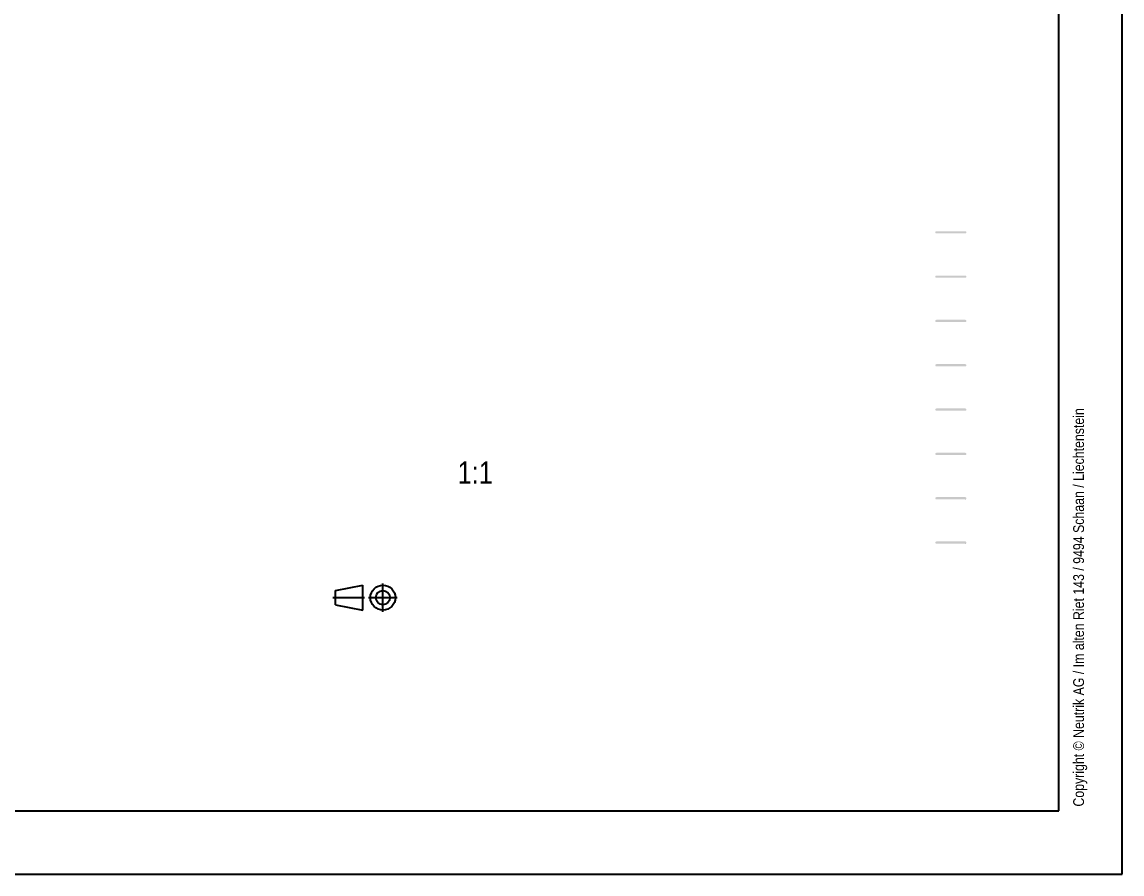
# Model space of a CAD drawing. Header units: millimetres. Extents: x 0 to 420, y 0 to 297.
# Drawn here: x 246.3 to 420, y 0 to 134.6 of the extents above; entities that cross this region are included whole.
import ezdxf

# ---------------------------------------------------------------- set-up
doc = ezdxf.new("R2010")
doc.units = ezdxf.units.MM
doc.header["$LTSCALE"] = 23.1
doc.linetypes.add('CENTER', pattern=[0.6, 0.375, -0.075, 0.075, -0.075])
doc.layers.get('0').update_dxf_attribs({"linetype": 'CONTINUOUS'})
doc.layers.add('_04_NOTES', color=7, linetype='CONTINUOUS')
doc.layers.add('DEFAULT_1', color=7, linetype='CENTER')
doc.styles.get("Standard").update_dxf_attribs({"font": 'arialn.ttf'})

# ---------------------------------------------------------------- blocks, each defined once
blk = doc.blocks.new('PROJEKTION_BL0', base_point=(300.47, 43.65))
at = {"color": 7}
for p, q in [((295.83, 44.77), (300.12, 45.62)), ((300.12, 41.68), (300.12, 45.62)), ((295.83, 42.52), (295.83, 44.77)), ((303.29, 43.65), (303.29, 43.67)), ((295.83, 42.52), (300.12, 41.68))]:
    blk.add_line(p, q, dxfattribs=at)
for radius in [1.97, 1.12]:
    blk.add_circle((303.29, 43.65), radius, dxfattribs=at)
at = {"layer": 'DEFAULT_1', "color": 7}
for p, q in [((303.29, 41.4), (303.29, 45.9)), ((295.41, 43.67), (300.41, 43.67)), ((301.04, 43.65), (305.54, 43.65))]:
    blk.add_line(p, q, dxfattribs=at)

msp = doc.modelspace()

# ---------------------------------------------------------------- linework, layer by layer
at = {"color": 7}
for p, q in [((420, 0), (420, 297)), ((410, 10), (410, 287)), ((12.5, 10), (410, 10)), ((0, 0), (420, 0))]:
    msp.add_line(p, q, dxfattribs=at)
for points in [[(395.388, 101.476), (390.544, 101.42), (390.572, 101.476)], [(390.544, 101.42), (395.388, 101.476), (395.416, 101.42)], [(395.416, 101.42), (390.544, 101.336), (390.544, 101.42)], [(390.544, 101.336), (395.416, 101.42), (395.416, 101.336)], [(395.416, 101.336), (390.544, 101.28), (390.544, 101.336)], [(390.544, 101.28), (395.416, 101.336), (395.416, 101.28)], [(395.416, 101.28), (390.572, 101.224), (390.544, 101.28)], [(395.332, 101.504), (390.572, 101.476), (390.628, 101.504)], [(390.572, 101.476), (395.332, 101.504), (395.388, 101.476)], [(390.572, 101.224), (395.416, 101.28), (395.388, 101.224)], [(395.388, 101.224), (390.628, 101.168), (390.572, 101.224)], [(395.248, 101.532), (390.628, 101.504), (390.712, 101.532)], [(390.628, 101.504), (395.248, 101.532), (395.332, 101.504)], [(390.712, 101.168), (390.628, 101.168), (395.388, 101.224)], [(395.248, 101.168), (390.712, 101.168), (395.388, 101.224)], [(395.248, 101.168), (395.388, 101.224), (395.332, 101.168)], [(395.388, 94.476), (390.544, 94.42), (390.572, 94.476)], [(390.544, 94.42), (395.388, 94.476), (395.416, 94.42)], [(395.416, 94.42), (390.544, 94.336), (390.544, 94.42)], [(390.544, 94.336), (395.416, 94.42), (395.416, 94.336)], [(395.416, 94.336), (390.544, 94.28), (390.544, 94.336)], [(390.544, 94.28), (395.416, 94.336), (395.416, 94.28)], [(395.416, 94.28), (390.572, 94.224), (390.544, 94.28)], [(395.332, 94.504), (390.572, 94.476), (390.628, 94.504)], [(390.572, 94.476), (395.332, 94.504), (395.388, 94.476)], [(390.572, 94.224), (395.416, 94.28), (395.388, 94.224)], [(395.388, 94.224), (390.628, 94.168), (390.572, 94.224)], [(395.248, 94.532), (390.628, 94.504), (390.712, 94.532)], [(390.628, 94.504), (395.248, 94.532), (395.332, 94.504)], [(390.712, 94.168), (390.628, 94.168), (395.388, 94.224)], [(395.248, 94.168), (390.712, 94.168), (395.388, 94.224)], [(395.248, 94.168), (395.388, 94.224), (395.332, 94.168)], [(395.388, 87.476), (390.544, 87.42), (390.572, 87.476)], [(390.544, 87.42), (395.388, 87.476), (395.416, 87.42)], [(395.416, 87.42), (390.544, 87.336), (390.544, 87.42)], [(390.544, 87.336), (395.416, 87.42), (395.416, 87.336)], [(395.416, 87.336), (390.544, 87.28), (390.544, 87.336)], [(390.544, 87.28), (395.416, 87.336), (395.416, 87.28)], [(395.416, 87.28), (390.572, 87.224), (390.544, 87.28)], [(395.332, 87.504), (390.572, 87.476), (390.628, 87.504)], [(390.572, 87.476), (395.332, 87.504), (395.388, 87.476)], [(390.572, 87.224), (395.416, 87.28), (395.388, 87.224)], [(395.388, 87.224), (390.628, 87.168), (390.572, 87.224)], [(395.248, 87.532), (390.628, 87.504), (390.712, 87.532)], [(390.628, 87.504), (395.248, 87.532), (395.332, 87.504)], [(390.712, 87.168), (390.628, 87.168), (395.388, 87.224)], [(395.248, 87.168), (390.712, 87.168), (395.388, 87.224)], [(395.248, 87.168), (395.388, 87.224), (395.332, 87.168)], [(395.388, 80.476), (390.544, 80.42), (390.572, 80.476)], [(390.544, 80.42), (395.388, 80.476), (395.416, 80.42)], [(395.416, 80.42), (390.544, 80.336), (390.544, 80.42)], [(390.544, 80.336), (395.416, 80.42), (395.416, 80.336)], [(395.416, 80.336), (390.544, 80.28), (390.544, 80.336)], [(390.544, 80.28), (395.416, 80.336), (395.416, 80.28)], [(395.416, 80.28), (390.572, 80.224), (390.544, 80.28)], [(395.332, 80.504), (390.572, 80.476), (390.628, 80.504)], [(390.572, 80.476), (395.332, 80.504), (395.388, 80.476)], [(390.572, 80.224), (395.416, 80.28), (395.388, 80.224)], [(395.388, 80.224), (390.628, 80.168), (390.572, 80.224)], [(395.248, 80.532), (390.628, 80.504), (390.712, 80.532)], [(390.628, 80.504), (395.248, 80.532), (395.332, 80.504)], [(390.712, 80.168), (390.628, 80.168), (395.388, 80.224)], [(395.248, 80.168), (390.712, 80.168), (395.388, 80.224)], [(395.248, 80.168), (395.388, 80.224), (395.332, 80.168)], [(395.388, 73.476), (390.544, 73.42), (390.572, 73.476)], [(390.544, 73.42), (395.388, 73.476), (395.416, 73.42)], [(395.416, 73.42), (390.544, 73.336), (390.544, 73.42)], [(390.544, 73.336), (395.416, 73.42), (395.416, 73.336)], [(395.416, 73.336), (390.544, 73.28), (390.544, 73.336)], [(390.544, 73.28), (395.416, 73.336), (395.416, 73.28)], [(395.416, 73.28), (390.572, 73.224), (390.544, 73.28)], [(395.332, 73.504), (390.572, 73.476), (390.628, 73.504)], [(390.572, 73.476), (395.332, 73.504), (395.388, 73.476)], [(390.572, 73.224), (395.416, 73.28), (395.388, 73.224)], [(395.388, 73.224), (390.628, 73.168), (390.572, 73.224)], [(395.248, 73.532), (390.628, 73.504), (390.712, 73.532)], [(390.628, 73.504), (395.248, 73.532), (395.332, 73.504)], [(390.712, 73.168), (390.628, 73.168), (395.388, 73.224)], [(395.248, 73.168), (390.712, 73.168), (395.388, 73.224)], [(395.248, 73.168), (395.388, 73.224), (395.332, 73.168)], [(395.388, 66.476), (390.544, 66.42), (390.572, 66.476)], [(390.544, 66.42), (395.388, 66.476), (395.416, 66.42)], [(395.416, 66.42), (390.544, 66.336), (390.544, 66.42)], [(390.544, 66.336), (395.416, 66.42), (395.416, 66.336)], [(395.416, 66.336), (390.544, 66.28), (390.544, 66.336)], [(390.544, 66.28), (395.416, 66.336), (395.416, 66.28)], [(395.416, 66.28), (390.572, 66.224), (390.544, 66.28)], [(395.332, 66.504), (390.572, 66.476), (390.628, 66.504)], [(390.572, 66.476), (395.332, 66.504), (395.388, 66.476)], [(390.572, 66.224), (395.416, 66.28), (395.388, 66.224)], [(395.388, 66.224), (390.628, 66.168), (390.572, 66.224)], [(395.248, 66.532), (390.628, 66.504), (390.712, 66.532)], [(390.628, 66.504), (395.248, 66.532), (395.332, 66.504)], [(390.712, 66.168), (390.628, 66.168), (395.388, 66.224)], [(395.248, 66.168), (390.712, 66.168), (395.388, 66.224)], [(395.248, 66.168), (395.388, 66.224), (395.332, 66.168)], [(395.388, 59.476), (390.544, 59.42), (390.572, 59.476)], [(390.544, 59.42), (395.388, 59.476), (395.416, 59.42)], [(395.416, 59.42), (390.544, 59.336), (390.544, 59.42)], [(390.544, 59.336), (395.416, 59.42), (395.416, 59.336)], [(395.416, 59.336), (390.544, 59.28), (390.544, 59.336)], [(390.544, 59.28), (395.416, 59.336), (395.416, 59.28)], [(395.416, 59.28), (390.572, 59.224), (390.544, 59.28)], [(395.332, 59.504), (390.572, 59.476), (390.628, 59.504)], [(390.572, 59.476), (395.332, 59.504), (395.388, 59.476)], [(390.572, 59.224), (395.416, 59.28), (395.388, 59.224)], [(395.388, 59.224), (390.628, 59.168), (390.572, 59.224)], [(395.248, 59.532), (390.628, 59.504), (390.712, 59.532)], [(390.628, 59.504), (395.248, 59.532), (395.332, 59.504)], [(390.712, 59.168), (390.628, 59.168), (395.388, 59.224)], [(395.248, 59.168), (390.712, 59.168), (395.388, 59.224)], [(395.248, 59.168), (395.388, 59.224), (395.332, 59.168)], [(395.388, 52.476), (390.544, 52.42), (390.572, 52.476)], [(390.544, 52.42), (395.388, 52.476), (395.416, 52.42)], [(395.416, 52.42), (390.544, 52.336), (390.544, 52.42)], [(390.544, 52.336), (395.416, 52.42), (395.416, 52.336)], [(395.416, 52.336), (390.544, 52.28), (390.544, 52.336)], [(390.544, 52.28), (395.416, 52.336), (395.416, 52.28)], [(395.416, 52.28), (390.572, 52.224), (390.544, 52.28)], [(395.332, 52.504), (390.572, 52.476), (390.628, 52.504)], [(390.572, 52.476), (395.332, 52.504), (395.388, 52.476)], [(390.572, 52.224), (395.416, 52.28), (395.388, 52.224)], [(395.388, 52.224), (390.628, 52.168), (390.572, 52.224)], [(395.248, 52.532), (390.628, 52.504), (390.712, 52.532)], [(390.628, 52.504), (395.248, 52.532), (395.332, 52.504)], [(390.712, 52.168), (390.628, 52.168), (395.388, 52.224)], [(395.248, 52.168), (390.712, 52.168), (395.388, 52.224)], [(395.248, 52.168), (395.388, 52.224), (395.332, 52.168)]]:
    msp.add_solid(points, dxfattribs=at)

# ---------------------------------------------------------------- block references
msp.add_blockref('PROJEKTION_BL0', (300.472, 43.65), dxfattribs=at)

# ---------------------------------------------------------------- texts
at = {"color": 7, "insert": (412.3, 10.65), "char_height": 1.7, "width": 68.8296, "attachment_point": 1, "rotation": 90, "line_spacing_factor": 0.9}
msp.add_mtext('Copyright © Neutrik AG / Im alten Riet 143 / 9494 Schaan / Liechtenstein', dxfattribs=at)
at = {"layer": '_04_NOTES', "color": 7, "insert": (320.661, 65.165), "char_height": 3.5, "width": 5.656, "attachment_point": 3, "line_spacing_factor": 0.9}
msp.add_mtext('1:1', dxfattribs=at)

doc.saveas('drawing.dxf')
